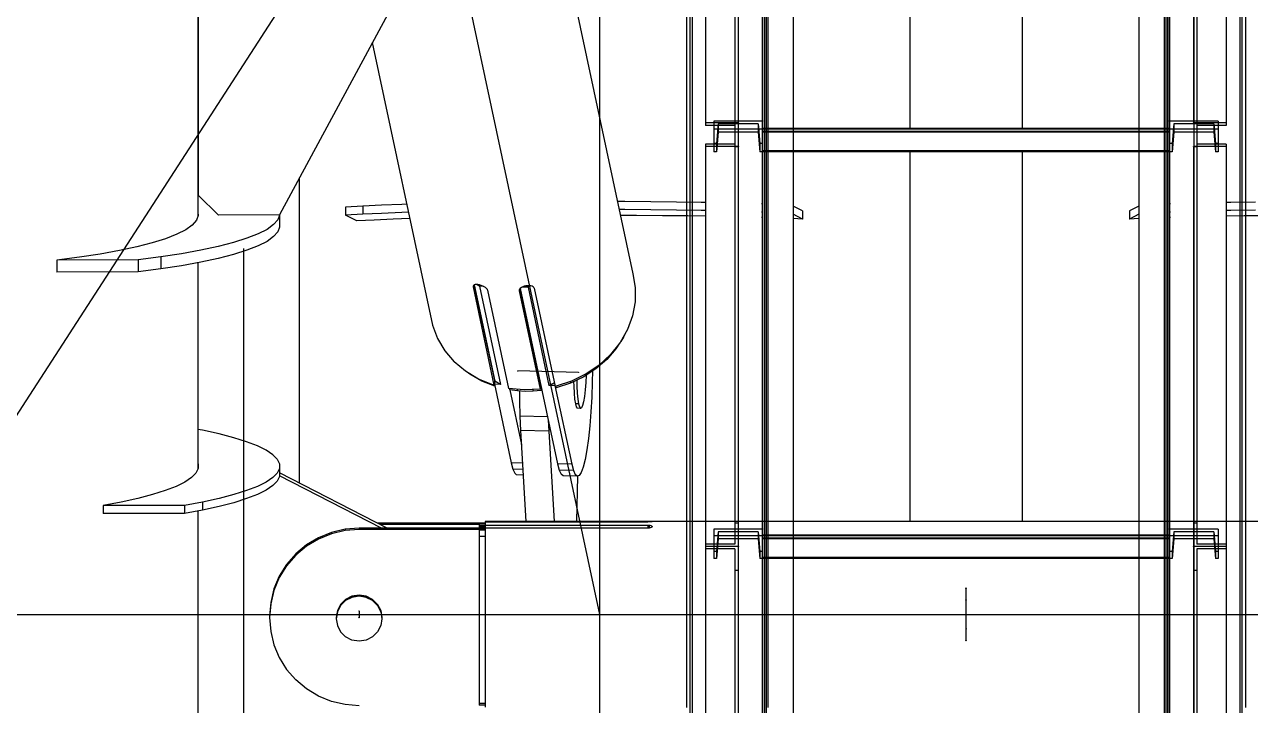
# Model space of a CAD drawing. Header units: millimetres. Extents: x 150209.93 to 150215.05, y 136675.65 to 136679.93.
# Drawn here: x 150211.303 to 150211.3633, y 136676.6423 to 136676.6757 of the extents above; entities that cross this region are included whole.
import ezdxf

# ---------------------------------------------------------------- set-up
doc = ezdxf.new("R2010")
doc.units = ezdxf.units.MM
doc.header["$LTSCALE"] = 0.25
for name, pattern in [('CENTER', [50.8, 31.75, -6.35, 6.35, -6.35]), ('XKITLINE00', [0]), ('XKITLINE02', [4, 2, -2]), ('XKITLINE03', [6, 3, -1, 1, -1])]:
    doc.linetypes.add(name, pattern=pattern)

# ---------------------------------------------------------------- blocks, each defined once
blk = doc.blocks.new('çatıı')
at = {"color": 8, "linetype": 'CENTER'}
for p, q in [((12015, 4763.35), (12015, 6431.43)), ((12015, 5080.27), (11840, 5900.27)), ((11840, 5080.27), (12370, 5900.27)), ((11927.5, 4670.27), (11927.5, 5490.27)), ((12009.7, 5139.77), (11994.83, 5140.11)), ((12105, 5076.72), (12105, 5086.71)), ((12105, 5073.84), (12105, 5083.83)), ((11840, 5080.27), (12370, 5080.27)), ((11840, 4260.27), (12015, 5080.27)), ((11955.8, 5081.06), (11955.8, 5079.49))]:
    blk.add_line(p, q, dxfattribs=at)
at = {"color": 1, "linetype": 'XKITLINE03'}
for p, q in [((12049, 4289.12), (12049, 5553.53)), ((12160.98, 4289.11), (12160.98, 5553.53)), ((12054.98, 5549.66), (12055.01, 4280.28)), ((12154.98, 4280.28), (12154.98, 5549.66)), ((12049, 5296.94), (12049, 5201.07)), ((12160.98, 5201.07), (12160.98, 5296.94)), ((12055, 5199.51), (12055, 5201.54)), ((12055, 5199.72), (12154.98, 5199.72)), ((12154.98, 5201.54), (12154.98, 5199.51)), ((12049, 5195.25), (12049, 5096.97)), ((12160.98, 5096.97), (12160.98, 5195.25)), ((12055, 5099.54), (12055, 5101.23)), ((12055, 5099.72), (12154.98, 5099.72)), ((12154.98, 5101.23), (12154.98, 5099.54)), ((12049, 5096.97), (12049, 5001.09)), ((12160.98, 5001.09), (12160.98, 5096.97))]:
    blk.add_line(p, q, dxfattribs=at)
at = {"color": 116, "linetype": 'XKITLINE02', "true_color": 0x136734}
for p, q in [((12037.15, 5550.14), (12037.15, 4298.1)), ((12037.68, 5550.18), (12037.68, 4297.66)), ((12054.92, 5550.18), (12054.92, 4280.33)), ((12054.98, 5549.66), (12055.01, 4280.28)), ((12054.99, 5549.97), (12055.02, 4280.58)), ((12055.45, 5550.14), (12055.45, 4279.7)), ((12055.83, 5549.68), (12055.86, 4280.3)), ((12055.84, 5549.94), (12055.87, 4280.56)), ((12062.48, 5549.67), (12062.51, 4280.29)), ((12062.48, 5549.66), (12062.51, 4280.28)), ((12062.49, 5549.95), (12062.52, 4280.57)), ((12147.48, 5549.96), (12147.48, 4280.57)), ((12147.48, 5549.67), (12147.48, 4280.28)), ((12153.68, 5550.19), (12153.68, 4278.85)), ((12154.13, 5549.94), (12154.13, 4280.56)), ((12154.13, 5549.68), (12154.13, 4280.3)), ((12154.53, 5550.14), (12154.53, 4279.7)), ((12154.98, 5549.96), (12154.98, 4280.58)), ((12154.98, 5549.66), (12154.98, 4280.28)), ((12155.06, 5550.18), (12155.06, 4280.34)), ((12172.3, 5550.18), (12172.3, 4297.68)), ((12172.83, 5550.14), (12172.83, 4298.1)), ((12041, 5296.94), (12041, 5200.48)), ((12048.2, 5296.36), (12048.2, 5195.18)), ((12049, 5296.94), (12049, 5195.18)), ((12160.98, 5296.94), (12160.98, 5195.18)), ((12161.78, 5296.36), (12161.78, 5195.18)), ((12168.98, 5296.94), (12168.98, 5200.48)), ((12049, 5201.07), (12041, 5201.07)), ((12048.2, 5200.48), (12041, 5200.48)), ((12043, 5201.54), (12043, 5199.51)), ((12055, 5201.54), (12043, 5201.54)), ((12043, 5201.07), (12043, 5196.04)), ((12043, 5199.51), (12043, 5194.01)), ((12055, 5199.51), (12043, 5199.51)), ((12044.07, 5200.84), (12043.68, 5196.04)), ((12044.07, 5198.81), (12043.68, 5194.01)), ((12044.07, 5200.84), (12044.07, 5198.81)), ((12053.94, 5200.84), (12044.07, 5200.84)), ((12053.94, 5198.81), (12044.07, 5198.81)), ((12049, 5200.99), (12048.2, 5200.99)), ((12048.2, 5200.99), (12048.2, 5195.83)), ((12048.2, 5200.99), (12048.2, 5101.73)), ((12049, 5200.99), (12049, 5195.25)), ((12049, 5200.99), (12049, 5096.97)), ((12053.94, 5200.84), (12053.94, 5198.81)), ((12053.94, 5200.84), (12054.32, 5196.04)), ((12053.94, 5198.81), (12054.32, 5194.01)), ((12055, 5201.54), (12055, 5199.51)), ((12055, 5201.54), (12055, 5196.04)), ((12055, 5199.72), (12055, 5194.01)), ((12062.49, 5199.72), (12055, 5199.72)), ((12154.98, 5199.51), (12055, 5199.51)), ((12055, 5199.51), (12055, 5194.01)), ((12154.98, 5199), (12055, 5199)), ((12154.98, 5198.82), (12055, 5198.82)), ((12154.98, 5199.72), (12147.48, 5199.72)), ((12154.98, 5201.54), (12154.98, 5194.01)), ((12166.98, 5201.54), (12154.98, 5201.54)), ((12154.98, 5199.72), (12154.98, 5194.01)), ((12166.98, 5199.51), (12154.98, 5199.51)), ((12156.05, 5200.84), (12155.66, 5196.04)), ((12156.05, 5198.81), (12155.66, 5194.01)), ((12165.92, 5200.84), (12156.05, 5200.84)), ((12156.05, 5200.84), (12156.05, 5198.81)), ((12165.92, 5198.81), (12156.05, 5198.81)), ((12168.98, 5201.07), (12160.98, 5201.07)), ((12160.98, 5200.99), (12160.98, 5096.97)), ((12161.78, 5200.99), (12160.98, 5200.99)), ((12161.78, 5200.99), (12161.78, 5097.54)), ((12168.98, 5200.48), (12161.78, 5200.48)), ((12165.92, 5200.84), (12166.3, 5196.04)), ((12165.92, 5200.84), (12165.92, 5198.81)), ((12165.92, 5198.81), (12166.3, 5194.01)), ((12166.98, 5201.54), (12166.98, 5194.01)), ((12048.2, 5195.83), (12041, 5195.83)), ((12041, 5195.83), (12041, 5195.25)), ((12041, 5195.83), (12041, 5096.97)), ((12043, 5196.04), (12043, 5194.01)), ((12043.68, 5196.04), (12043, 5196.04)), ((12043.68, 5196.04), (12043.68, 5194.01)), ((12054.32, 5196.04), (12054.32, 5194.01)), ((12055, 5196.04), (12054.32, 5196.04)), ((12055, 5196.04), (12055, 5194.01)), ((12155.66, 5196.04), (12154.98, 5196.04)), ((12155.66, 5196.04), (12155.66, 5194.01)), ((12168.98, 5195.83), (12161.78, 5195.83)), ((12166.98, 5196.04), (12166.3, 5196.04)), ((12166.3, 5196.04), (12166.3, 5194.01)), ((12168.98, 5195.83), (12168.98, 5096.97)), ((12168.98, 5195.83), (12168.98, 5097.54)), ((12049, 5195.25), (12041, 5195.25)), ((12043.68, 5194.01), (12043, 5194.01)), ((12049, 5195.18), (12048.2, 5195.18)), ((12055, 5194.01), (12054.32, 5194.01)), ((12062.5, 5194.22), (12055, 5194.22)), ((12062.5, 5194.21), (12055, 5194.21)), ((12062.5, 5194.02), (12055, 5194.02)), ((12062.5, 5194.01), (12055, 5194.01)), ((12154.98, 5194.22), (12147.48, 5194.22)), ((12154.98, 5194.21), (12147.48, 5194.21)), ((12154.98, 5194.02), (12147.48, 5194.02)), ((12154.98, 5194.01), (12147.48, 5194.01)), ((12155.66, 5194.01), (12154.98, 5194.01)), ((12168.98, 5195.25), (12160.98, 5195.25)), ((12161.78, 5195.18), (12160.98, 5195.18)), ((12166.98, 5194.01), (12166.3, 5194.01)), ((12036.3, 5103.12), (12036.3, 5057.42)), ((12049, 5102.71), (12048.2, 5102.71)), ((12056.3, 5103.12), (12056.3, 5057.42)), ((12062.5, 5103.12), (12062.5, 5057.42)), ((12147.48, 5103.12), (12147.48, 5057.42)), ((12153.68, 5103.12), (12153.68, 5057.42)), ((12161.78, 5102.71), (12160.98, 5102.71)), ((12161.78, 5102.71), (12161.78, 5097.54)), ((12173.68, 5103.12), (12173.68, 5057.42)), ((12043, 5101.23), (12043, 5099.54)), ((12043, 5101.23), (12043, 5095.74)), ((12055, 5101.23), (12043, 5101.23)), ((12043, 5099.54), (12043, 5094.04)), ((12055, 5099.54), (12043, 5099.54)), ((12044.07, 5100.53), (12043.68, 5095.74)), ((12044.07, 5100.53), (12044.07, 5098.84)), ((12053.94, 5100.53), (12044.07, 5100.53)), ((12048.2, 5101.73), (12048.2, 5097.54)), ((12053.94, 5100.53), (12053.94, 5098.84)), ((12053.94, 5100.53), (12054.32, 5095.74)), ((12055, 5101.23), (12055, 5099.54)), ((12055, 5101.23), (12055, 5095.74)), ((12055, 5099.72), (12055, 5094.04)), ((12154.98, 5099.72), (12055, 5099.72)), ((12154.98, 5099.54), (12055, 5099.54)), ((12055, 5099.54), (12055, 5094.04)), ((12154.98, 5101.23), (12154.98, 5094.04)), ((12166.98, 5101.23), (12154.98, 5101.23)), ((12154.98, 5099.72), (12154.98, 5094.04)), ((12166.98, 5099.54), (12154.98, 5099.54)), ((12156.05, 5100.53), (12155.66, 5095.74)), ((12165.92, 5100.53), (12156.05, 5100.53)), ((12156.05, 5100.53), (12156.05, 5098.84)), ((12165.92, 5100.53), (12166.3, 5095.74)), ((12165.92, 5100.53), (12165.92, 5098.84)), ((12166.98, 5101.23), (12166.98, 5094.04)), ((12048.2, 5097.54), (12041, 5097.54)), ((12041, 5096.97), (12041, 5094.93)), ((12049, 5096.97), (12041, 5096.97)), ((12049, 5096.97), (12041, 5096.97)), ((12048.2, 5096.38), (12041, 5096.38)), ((12044.07, 5098.84), (12043.68, 5094.04)), ((12053.94, 5098.84), (12044.07, 5098.84)), ((12048.2, 5096.38), (12048.2, 5088.05)), ((12049, 5096.97), (12049, 5088.05)), ((12053.94, 5098.84), (12054.32, 5094.04)), ((12154.98, 5099), (12055, 5099)), ((12154.98, 5098.85), (12055, 5098.85)), ((12156.05, 5098.84), (12155.66, 5094.04)), ((12165.92, 5098.84), (12156.05, 5098.84)), ((12160.98, 5096.97), (12160.98, 4995.2)), ((12168.98, 5096.97), (12160.98, 5096.97)), ((12168.98, 5096.97), (12160.98, 5096.97)), ((12168.98, 5097.54), (12161.78, 5097.54)), ((12161.78, 5096.38), (12161.78, 4995.2)), ((12168.98, 5096.38), (12161.78, 5096.38)), ((12165.92, 5098.84), (12166.3, 5094.04)), ((12168.98, 5096.97), (12168.98, 5000.5)), ((12041, 5094.93), (12041, 5000.5)), ((12043, 5095.74), (12043, 5094.04)), ((12043.68, 5095.74), (12043, 5095.74)), ((12043.68, 5094.04), (12043, 5094.04)), ((12043.68, 5095.74), (12043.68, 5094.04)), ((12048.2, 5094.93), (12048.2, 4995.2)), ((12049, 5094.93), (12049, 4995.2)), ((12054.32, 5095.74), (12054.32, 5094.04)), ((12055, 5095.74), (12054.32, 5095.74)), ((12055, 5094.04), (12054.32, 5094.04)), ((12055, 5095.74), (12055, 5094.04)), ((12154.98, 5094.22), (12055, 5094.22)), ((12154.98, 5094.21), (12055, 5094.21)), ((12154.98, 5094.05), (12055, 5094.05)), ((12154.98, 5094.04), (12055, 5094.04)), ((12155.66, 5095.74), (12154.98, 5095.74)), ((12155.66, 5094.04), (12154.98, 5094.04)), ((12155.66, 5095.74), (12155.66, 5094.04)), ((12166.98, 5095.74), (12166.3, 5095.74)), ((12166.3, 5095.74), (12166.3, 5094.04)), ((12166.98, 5094.04), (12166.3, 5094.04)), ((12049, 5091.08), (12048.2, 5091.08)), ((12161.78, 5091.08), (12160.98, 5091.08))]:
    blk.add_line(p, q, dxfattribs=at)
at = {"color": 7, "linetype": 'XKITLINE00'}
for p, q in [((12173.68, 5550.19), (12173.68, 5103.12)), ((12153.68, 5523.52), (12153.68, 5103.12)), ((12147.48, 5513.93), (12147.48, 5103.12)), ((12062.49, 5382.43), (12062.5, 5103.12)), ((12056.3, 5372.86), (12056.3, 5103.12)), ((12036.3, 5341.91), (12036.3, 5103.12)), ((12147.48, 5199.72), (12062.49, 5199.72)), ((12147.48, 5194.22), (12062.5, 5194.22)), ((12147.48, 5194.21), (12062.5, 5194.21)), ((12147.48, 5194.02), (12062.5, 5194.02)), ((12147.48, 5194.01), (12062.5, 5194.01))]:
    blk.add_line(p, q, dxfattribs=at)
at = {"color": 8, "linetype": 'XKITLINE00'}
for p, q in [((12091.2, 5294.01), (12091.2, 5199.72)), ((12118.8, 5294.01), (12118.8, 5199.72)), ((11997.81, 5282.36), (12023.06, 5164.02)), ((11916.2, 5273.02), (11916.2, 5178.17)), ((11916.22, 5273.03), (11916.22, 5183.33)), ((11967.83, 5237.05), (11936.22, 5178.49)), ((11959.06, 5220.82), (11973.89, 5151.35)), ((12091.2, 5194.01), (12091.2, 5103.12)), ((12118.8, 5194.01), (12118.8, 5103.12)), ((11941.09, 5187.51), (11941.09, 5112.58)), ((11916.2, 5183.52), (11916.22, 5183.33)), ((11921.22, 5178.43), (11916.22, 5183.33)), ((11956.7, 5180.63), (11952.47, 5180.4)), ((11961.33, 5180.85), (11956.7, 5180.63)), ((11956.7, 5180.63), (11956.7, 5178.64)), ((11966.33, 5181.05), (11961.33, 5180.85)), ((11967.54, 5181.09), (11966.33, 5181.05)), ((12021.16, 5181.76), (12019.28, 5181.76)), ((12027.54, 5181.71), (12021.16, 5181.76)), ((12033.81, 5181.63), (12027.54, 5181.71)), ((12039.93, 5181.53), (12033.81, 5181.63)), ((12041, 5181.51), (12039.93, 5181.53)), ((12055, 5181.15), (12054.72, 5181.16)), ((12064.79, 5179.46), (12062.5, 5180.63)), ((12147.48, 5180.63), (12145.2, 5179.46)), ((12155.27, 5181.16), (12154.98, 5181.15)), ((12170.06, 5181.53), (12168.98, 5181.51)), ((12176.18, 5181.63), (12170.06, 5181.53)), ((11916.26, 5178.34), (11915.83, 5177.15)), ((11916.21, 5178.66), (11916.26, 5178.34)), ((11936.22, 5178.49), (11921.22, 5178.43)), ((11936.25, 5178.43), (11935.82, 5177.24)), ((11936.24, 5178.53), (11936.25, 5178.43)), ((11936.25, 5178.43), (11936.25, 5175.47)), ((11952.47, 5180.4), (11952.47, 5178.4)), ((11956.7, 5178.64), (11952.47, 5178.4)), ((11955.28, 5176.97), (11952.47, 5178.4)), ((11961.33, 5178.85), (11956.7, 5178.64)), ((11966.33, 5179.05), (11961.33, 5178.85)), ((11968.29, 5177.58), (11964.15, 5177.42)), ((11967.96, 5179.1), (11966.33, 5179.05)), ((12021.16, 5179.76), (12019.7, 5179.76)), ((12023.97, 5178.32), (12020.01, 5178.34)), ((12027.54, 5179.71), (12021.16, 5179.76)), ((12030.35, 5178.28), (12023.97, 5178.32)), ((12033.81, 5179.63), (12027.54, 5179.71)), ((12036.62, 5178.2), (12030.35, 5178.28)), ((12039.93, 5179.53), (12033.81, 5179.63)), ((12041, 5178.13), (12036.62, 5178.2)), ((12041, 5179.51), (12039.93, 5179.53)), ((12055, 5179.15), (12054.72, 5179.16)), ((12055, 5177.8), (12054.72, 5177.81)), ((12064.79, 5177.46), (12062.5, 5178.63)), ((12064.79, 5177.46), (12062.5, 5177.55)), ((12064.79, 5179.46), (12064.79, 5177.46)), ((12145.2, 5179.46), (12145.2, 5177.46)), ((12147.48, 5178.63), (12145.2, 5177.46)), ((12147.48, 5177.55), (12145.2, 5177.46)), ((12155.27, 5179.16), (12154.98, 5179.15)), ((12155.27, 5177.81), (12154.98, 5177.8)), ((12170.06, 5179.53), (12168.98, 5179.51)), ((12173.37, 5178.2), (12168.98, 5178.13)), ((12176.18, 5179.63), (12170.06, 5179.53)), ((12179.64, 5178.28), (12173.37, 5178.2)), ((11913.19, 5174.83), (11911, 5173.71)), ((11914.8, 5175.98), (11913.19, 5174.83)), ((11915.83, 5177.15), (11914.8, 5175.98)), ((11933.18, 5174.92), (11930.99, 5173.8)), ((11934.8, 5176.07), (11933.18, 5174.92)), ((11935.82, 5177.24), (11934.8, 5176.07)), ((11936.25, 5175.47), (11935.82, 5174.29)), ((11959.51, 5177.2), (11955.28, 5176.97)), ((11964.15, 5177.42), (11959.51, 5177.2)), ((11904.97, 5171.59), (11901.17, 5170.6)), ((11908.25, 5172.62), (11904.97, 5171.59)), ((11911, 5173.71), (11908.25, 5172.62)), ((11924.96, 5171.67), (11921.17, 5170.69)), ((11928.25, 5172.71), (11924.96, 5171.67)), ((11930.99, 5173.8), (11928.25, 5172.71)), ((11933.18, 5171.96), (11930.99, 5170.84)), ((11934.8, 5173.12), (11933.18, 5171.96)), ((11935.82, 5174.29), (11934.8, 5173.12)), ((11892.18, 5168.84), (11887.04, 5168.06)), ((11896.9, 5169.69), (11892.18, 5168.84)), ((11901.17, 5170.6), (11896.9, 5169.69)), ((11912.17, 5168.92), (11907.04, 5168.15)), ((11916.89, 5169.77), (11912.17, 5168.92)), ((11921.17, 5170.69), (11916.89, 5169.77)), ((11924.96, 5168.72), (11921.17, 5167.74)), ((11928.25, 5169.76), (11924.96, 5168.72)), ((11930.99, 5170.84), (11928.25, 5169.76)), ((11887.04, 5168.06), (11881.54, 5167.37)), ((11901.53, 5167.46), (11881.54, 5167.37)), ((11881.54, 5167.37), (11881.54, 5164.42)), ((11907.04, 5168.15), (11901.53, 5167.46)), ((11901.53, 5167.46), (11901.53, 5164.51)), ((11907.04, 5168.15), (11907.04, 5165.2)), ((11912.17, 5165.97), (11907.04, 5165.2)), ((11916.89, 5166.82), (11912.17, 5165.97)), ((11916.2, 5166.69), (11916.2, 5116.07)), ((11921.17, 5167.74), (11916.89, 5166.82)), ((11901.53, 5164.51), (11881.54, 5164.42)), ((11907.04, 5165.2), (11901.53, 5164.51)), ((12023.06, 5164.02), (12023.67, 5160.61)), ((11983.9, 5161.14), (11983.81, 5160.99)), ((11983.81, 5160.99), (11983.81, 5160.8)), ((11983.81, 5160.8), (11988.96, 5136.65)), ((11984.08, 5161.26), (11983.9, 5161.14)), ((11984.04, 5161.24), (11989.06, 5137.73)), ((11984.34, 5161.33), (11984.08, 5161.26)), ((11984.09, 5161.26), (11989.15, 5137.58)), ((11984.65, 5161.36), (11984.34, 5161.33)), ((11985.02, 5161.33), (11984.65, 5161.36)), ((11985.38, 5160.95), (11984.66, 5161.36)), ((11985.41, 5161.26), (11985.02, 5161.33)), ((11985.38, 5160.95), (11990.54, 5136.81)), ((11986.32, 5160.93), (11985.38, 5160.95)), ((11985.82, 5161.14), (11985.41, 5161.26)), ((11986.21, 5160.99), (11985.82, 5161.14)), ((11986.58, 5160.8), (11986.21, 5160.99)), ((11986.89, 5160.59), (11986.58, 5160.8)), ((11987.14, 5160.37), (11986.89, 5160.59)), ((11987.14, 5160.37), (11987.28, 5160.19)), ((11987.28, 5160.19), (11987.32, 5160.15)), ((11987.32, 5160.15), (11987.4, 5159.95)), ((11987.4, 5159.95), (11992.56, 5135.8)), ((11995.16, 5160.02), (11995.14, 5159.98)), ((11995.14, 5159.98), (11995.14, 5159.78)), ((11995.14, 5159.78), (12000.29, 5135.63)), ((11995.24, 5160.19), (11995.16, 5160.02)), ((11995.42, 5160.4), (11995.24, 5160.19)), ((11995.34, 5160.31), (12000.39, 5136.68)), ((11995.4, 5160.37), (12004.6, 5117.27)), ((11995.69, 5160.6), (11995.42, 5160.4)), ((11996.02, 5160.77), (11995.69, 5160.6)), ((11997.33, 5160.69), (11995.93, 5160.72)), ((11996.4, 5160.91), (11996.02, 5160.77)), ((11996.81, 5161.01), (11996.4, 5160.91)), ((11997.24, 5161.06), (11996.81, 5161.01)), ((11997.64, 5161.07), (11997.24, 5161.06)), ((11998.05, 5161.02), (11997.33, 5160.69)), ((11997.33, 5160.69), (12002.49, 5136.54)), ((11998.02, 5161.03), (11997.64, 5161.07)), ((11998.35, 5160.94), (11998.02, 5161.03)), ((11998.61, 5160.82), (11998.35, 5160.94)), ((11998.79, 5160.65), (11998.61, 5160.82)), ((11998.79, 5160.65), (11998.88, 5160.46)), ((11998.88, 5160.46), (12004.03, 5136.32)), ((12023.67, 5160.61), (12023.65, 5157.13)), ((12023.65, 5157.13), (12023.02, 5153.65)), ((12023.02, 5153.65), (12021.78, 5150.28)), ((11973.89, 5151.35), (11975.1, 5148.09)), ((11975.1, 5148.09), (11976.88, 5145.07)), ((12021.78, 5150.28), (12019.97, 5147.09)), ((12020.78, 5148.39), (12020.13, 5147.38)), ((12021.03, 5148.97), (12020.78, 5148.39)), ((11976.88, 5145.07), (11979.2, 5142.36)), ((12018.95, 5145.54), (12016.68, 5142.93)), ((12019.97, 5147.09), (12017.62, 5144.16)), ((12019.86, 5146.96), (12018.95, 5145.54)), ((11981.99, 5140.03), (11979.2, 5142.36)), ((12014.81, 5141.57), (12011.59, 5139.37)), ((12016.68, 5142.93), (12014.02, 5140.63)), ((12017.62, 5144.16), (12014.81, 5141.57)), ((11985.19, 5138.13), (11981.99, 5140.03)), ((11983.02, 5139.29), (11982.41, 5139.78)), ((11985.98, 5137.6), (11983.02, 5139.29)), ((12011.03, 5138.67), (12007.76, 5137.11)), ((12011.59, 5139.37), (12008.05, 5137.62)), ((12014.02, 5140.63), (12011.03, 5138.67)), ((12011.62, 5139.06), (12011.54, 5137.31)), ((12013.17, 5140.07), (12013.13, 5137.42)), ((11988.72, 5136.71), (11985.19, 5138.13)), ((11985.93, 5137.83), (11985.98, 5137.6)), ((11989.19, 5136.33), (11985.98, 5137.6)), ((11988.96, 5136.65), (11988.72, 5136.71)), ((11989.06, 5137.73), (11988.96, 5136.65)), ((11989.08, 5137.91), (11989.02, 5137.28)), ((11989.02, 5137.28), (11989.09, 5136.96)), ((11989.15, 5137.58), (11989.08, 5136.84)), ((11990.54, 5136.81), (11989.08, 5136.84)), ((11989.08, 5136.84), (11993.2, 5117.53)), ((11990.54, 5136.81), (11989.15, 5137.58)), ((11996.4, 5135.45), (11992.56, 5135.8)), ((11992.75, 5135.79), (11992.82, 5135.45)), ((11994.73, 5135.21), (11992.82, 5135.45)), ((11992.83, 5135.45), (11995.69, 5122.02)), ((11994.64, 5135.61), (11994.73, 5135.21)), ((12000.29, 5135.63), (11996.4, 5135.45)), ((11998.51, 5135.55), (11998.61, 5135.12)), ((12000.39, 5136.68), (12000.29, 5135.63)), ((12000.41, 5136.91), (12000.35, 5136.25)), ((12000.35, 5136.25), (12000.55, 5135.28)), ((12000.61, 5135.95), (12000.55, 5135.28)), ((12003.84, 5137.18), (12002.49, 5136.54)), ((12003.95, 5136.51), (12002.49, 5136.54)), ((12003.96, 5136.64), (12003.95, 5136.51)), ((12003.95, 5136.51), (12008.07, 5117.2)), ((12004.28, 5136.37), (12004.03, 5136.32)), ((12004.21, 5136.35), (12004.29, 5135.98)), ((12008.05, 5137.62), (12004.28, 5136.37)), ((12007.76, 5137.11), (12004.29, 5135.98)), ((12007.68, 5137.49), (12007.76, 5137.11)), ((12008.54, 5137.49), (12008.56, 5136.38)), ((12008.56, 5136.38), (12008.65, 5134.65)), ((12009.33, 5137.86), (12009.36, 5136.36)), ((12009.36, 5136.36), (12009.44, 5134.63)), ((12011.4, 5135.48), (12011.22, 5133.87)), ((12011.54, 5137.31), (12011.4, 5135.48)), ((12013.13, 5137.42), (12012.99, 5133.68)), ((11996.66, 5135.1), (11994.73, 5135.21)), ((11995.22, 5135.18), (11995.23, 5132.78)), ((11995.23, 5132.78), (11995.32, 5129)), ((11998.61, 5135.12), (11996.66, 5135.1)), ((12000.55, 5135.28), (11998.61, 5135.12)), ((12008.65, 5134.65), (12008.79, 5133.17)), ((12008.79, 5133.17), (12008.97, 5132.03)), ((12009.44, 5134.63), (12009.58, 5133.15)), ((12009.58, 5133.15), (12009.77, 5132.01)), ((12011, 5132.55), (12010.75, 5131.59)), ((12011.22, 5133.87), (12011, 5132.55)), ((12012.99, 5133.68), (12012.78, 5130.04)), ((12008.97, 5132.03), (12009.19, 5131.27)), ((12009.77, 5132.01), (12008.97, 5132.03)), ((12009.19, 5131.27), (12009.44, 5130.94)), ((12010.23, 5130.92), (12009.44, 5130.94)), ((12009.77, 5132.01), (12009.99, 5131.25)), ((12009.99, 5131.25), (12010.23, 5130.92)), ((12010.49, 5131.04), (12010.23, 5130.92)), ((12010.75, 5131.59), (12010.49, 5131.04)), ((12012.78, 5130.04), (12012.5, 5126.62)), ((12002.13, 5128.85), (11995.32, 5129)), ((11995.32, 5129), (11995.49, 5125.47)), ((12002.29, 5128.07), (12002.42, 5125.31)), ((12012.5, 5126.62), (12012.17, 5123.47)), ((11917.34, 5125.53), (11916.2, 5125.74)), ((11921.4, 5124.64), (11917.34, 5125.53)), ((11925.01, 5123.7), (11921.4, 5124.64)), ((11928.16, 5122.71), (11925.01, 5123.7)), ((12002.42, 5125.31), (11995.49, 5125.47)), ((11995.49, 5125.47), (11996.83, 5103.07)), ((12002.42, 5125.31), (12003.76, 5103.07)), ((12012.17, 5123.47), (12011.78, 5120.69)), ((11930.81, 5121.68), (11928.16, 5122.71)), ((11932.96, 5120.61), (11930.81, 5121.68)), ((11934.59, 5119.51), (11932.96, 5120.61)), ((12011.78, 5120.69), (12011.34, 5118.34)), ((11916.2, 5117.33), (11916.23, 5117.27)), ((11916.23, 5117.27), (11916.23, 5116.13)), ((11934.59, 5119.51), (11935.68, 5118.4)), ((11935.68, 5118.4), (11936.23, 5117.27)), ((11936.23, 5117.27), (11936.23, 5116.13)), ((11995.97, 5117.46), (11993.2, 5117.53)), ((11993.2, 5117.53), (11993.61, 5115.97)), ((12008.07, 5117.2), (12004.6, 5117.27)), ((12004.6, 5117.27), (12005.01, 5115.72)), ((12011.34, 5118.34), (12010.88, 5116.48)), ((11915.68, 5115), (11914.59, 5113.89)), ((11916.23, 5116.13), (11915.68, 5115)), ((11935.68, 5115), (11934.59, 5113.89)), ((11936.23, 5116.13), (11935.68, 5115)), ((11936.23, 5116.13), (11936.23, 5114.17)), ((11962.72, 5101.49), (11936.23, 5115.07)), ((11961.35, 5101.49), (11936.23, 5114.37)), ((11996.06, 5115.92), (11993.61, 5115.97)), ((11993.61, 5115.97), (11994.06, 5114.97)), ((11994.54, 5114.55), (11994.06, 5114.97)), ((11996.14, 5114.52), (11994.54, 5114.55)), ((12008.48, 5115.64), (12005.01, 5115.72)), ((12005.01, 5115.72), (12005.46, 5114.72)), ((12005.94, 5114.3), (12005.46, 5114.72)), ((12009.41, 5114.22), (12005.94, 5114.3)), ((12008.07, 5117.2), (12008.48, 5115.64)), ((12008.48, 5115.64), (12008.93, 5114.64)), ((12009.41, 5114.22), (12008.93, 5114.64)), ((12009.53, 5114.27), (12009.21, 5103.07)), ((12009.9, 5114.4), (12009.41, 5114.22)), ((12010.39, 5115.15), (12009.9, 5114.4)), ((12010.88, 5116.48), (12010.39, 5115.15)), ((11910.81, 5111.72), (11908.16, 5110.69)), ((11912.96, 5112.79), (11910.81, 5111.72)), ((11914.59, 5113.89), (11912.96, 5112.79)), ((11930.81, 5111.72), (11928.16, 5110.69)), ((11932.96, 5112.79), (11930.81, 5111.72)), ((11934.59, 5113.89), (11932.96, 5112.79)), ((11934.59, 5111.92), (11932.96, 5110.82)), ((11935.68, 5113.04), (11934.59, 5111.92)), ((11936.23, 5114.17), (11935.68, 5113.04)), ((11901.4, 5108.76), (11897.34, 5107.87)), ((11905.01, 5109.7), (11901.4, 5108.76)), ((11908.16, 5110.69), (11905.01, 5109.7)), ((11921.4, 5108.76), (11917.34, 5107.87)), ((11925.01, 5109.7), (11921.4, 5108.76)), ((11928.16, 5110.69), (11925.01, 5109.7)), ((11928.16, 5108.72), (11925.01, 5107.73)), ((11930.81, 5109.75), (11928.16, 5108.72)), ((11932.96, 5110.82), (11930.81, 5109.75)), ((11897.34, 5107.87), (11892.88, 5107.06)), ((11892.88, 5107.06), (11892.88, 5105.09)), ((11912.88, 5107.06), (11892.88, 5107.06)), ((11917.34, 5107.87), (11912.88, 5107.06)), ((11912.88, 5107.06), (11912.88, 5105.09)), ((11917.34, 5105.91), (11912.88, 5105.09)), ((11916.2, 5105.69), (11916.2, 5050.39)), ((11917.34, 5107.87), (11917.34, 5105.91)), ((11921.4, 5106.79), (11917.34, 5105.91)), ((11925.01, 5107.73), (11921.4, 5106.79)), ((11912.88, 5105.09), (11892.88, 5105.09)), ((11986.8, 5102.72), (11960.32, 5102.72)), ((11985.3, 5102.37), (11961.01, 5102.37)), ((11986.8, 5102.57), (11985.3, 5102.57)), ((11985.3, 5102.57), (11985.3, 5101.51)), ((11986.8, 5102.46), (11985.3, 5102.46)), ((11986.8, 5103.07), (11986.8, 5102.98)), ((12026.8, 5103.07), (11986.8, 5103.07)), ((11986.8, 5102.98), (11986.8, 5101.51)), ((12026.8, 5102.98), (11986.8, 5102.98)), ((12026.8, 5103.07), (12026.8, 5102.98)), ((12027.11, 5103.07), (12026.8, 5103.07)), ((12027.11, 5102.99), (12026.8, 5102.98)), ((12027.39, 5103.08), (12027.11, 5103.07)), ((12027.11, 5103.07), (12027.11, 5102.99)), ((12027.39, 5103), (12027.11, 5102.99)), ((12027.63, 5103.1), (12027.39, 5103.08)), ((12027.63, 5103.02), (12027.39, 5103)), ((12027.8, 5103.12), (12027.63, 5103.1)), ((12027.8, 5103.04), (12027.63, 5103.02)), ((12027.88, 5103.1), (12027.8, 5103.12)), ((12182.19, 5103.12), (12027.8, 5103.12)), ((12027.88, 5103.07), (12027.8, 5103.04)), ((12027.88, 5103.1), (12027.88, 5103.07)), ((11949, 5100.43), (11945.81, 5099.13)), ((11949, 5100.08), (11945.81, 5098.78)), ((11952.35, 5101.23), (11949, 5100.43)), ((11952.35, 5100.88), (11949, 5100.08)), ((11955.8, 5101.49), (11952.35, 5101.23)), ((11952.35, 5101.23), (11952.35, 5100.88)), ((11955.8, 5101.14), (11952.35, 5100.88)), ((12026.8, 5101.49), (11955.8, 5101.49)), ((11955.8, 5101.49), (11955.8, 5101.14)), ((11986.8, 5101.14), (11955.8, 5101.14)), ((11986.8, 5102.04), (11985.3, 5102.04)), ((11986.8, 5101.73), (11985.3, 5101.73)), ((11986.8, 5101), (11985.3, 5101)), ((11985.3, 5101), (11985.3, 5059.29)), ((11986.8, 5099.4), (11985.3, 5099.4)), ((12026.8, 5102.14), (11986.8, 5102.14)), ((11986.8, 5101.73), (11986.8, 5101.51)), ((12026.8, 5101.45), (11986.8, 5101.45)), ((11986.8, 5101.45), (11986.8, 5065.56)), ((12027.11, 5102.13), (12026.8, 5102.14)), ((12026.8, 5102.14), (12026.8, 5101.51)), ((12026.8, 5101.49), (12026.8, 5101.45)), ((12027.11, 5101.47), (12026.8, 5101.45)), ((12027.39, 5102.1), (12027.11, 5102.13)), ((12027.11, 5102.13), (12027.11, 5101.47)), ((12027.39, 5101.53), (12027.11, 5101.47)), ((12027.63, 5102.04), (12027.39, 5102.1)), ((12027.63, 5101.62), (12027.39, 5101.53)), ((12027.8, 5101.97), (12027.63, 5102.04)), ((12027.8, 5101.73), (12027.63, 5101.62)), ((12027.88, 5101.9), (12027.8, 5101.97)), ((12027.88, 5101.81), (12027.8, 5101.73)), ((12027.88, 5101.9), (12027.88, 5101.81)), ((11942.86, 5097.36), (11940.24, 5095.15)), ((11942.86, 5097.01), (11940.24, 5094.8)), ((11945.81, 5099.13), (11942.86, 5097.36)), ((11945.81, 5098.78), (11942.86, 5097.01)), ((11940.24, 5095.15), (11938, 5092.57)), ((11940.24, 5094.8), (11938, 5092.22)), ((11938, 5092.57), (11936.19, 5089.67)), ((11938, 5092.22), (11936.19, 5089.32)), ((11936.19, 5089.67), (11934.87, 5086.53)), ((11936.19, 5089.32), (11934.87, 5086.18)), ((11934.87, 5086.53), (11934.07, 5083.22)), ((11934.87, 5086.18), (11934.07, 5082.87)), ((11954.06, 5084.73), (11952.5, 5083.95)), ((11954.06, 5084.59), (11952.5, 5083.81)), ((11954.06, 5084.59), (11952.5, 5083.81)), ((11954.06, 5084.45), (11952.5, 5083.66)), ((11955.8, 5085), (11954.06, 5084.73)), ((11955.8, 5084.86), (11954.06, 5084.59)), ((11955.8, 5084.86), (11954.06, 5084.59)), ((11955.8, 5084.72), (11954.06, 5084.45)), ((11955.8, 5085), (11955.8, 5084.86)), ((11957.53, 5084.73), (11955.8, 5085)), ((11957.53, 5084.59), (11955.8, 5084.86)), ((11957.53, 5084.59), (11955.8, 5084.86)), ((11955.8, 5084.86), (11955.8, 5084.72)), ((11957.53, 5084.45), (11955.8, 5084.72)), ((11959.09, 5083.95), (11957.53, 5084.73)), ((11959.09, 5083.81), (11957.53, 5084.59)), ((11959.09, 5083.81), (11957.53, 5084.59)), ((11959.09, 5083.66), (11957.53, 5084.45)), ((11934.07, 5083.22), (11933.8, 5079.84)), ((11934.07, 5082.87), (11933.8, 5079.49)), ((11950.47, 5081.19), (11950.2, 5079.49)), ((11951.26, 5082.73), (11950.47, 5081.19)), ((11951.26, 5082.59), (11950.47, 5081.05)), ((11951.26, 5082.59), (11950.47, 5081.05)), ((11951.26, 5082.45), (11950.47, 5080.91)), ((11952.5, 5083.95), (11951.26, 5082.73)), ((11952.5, 5083.81), (11951.26, 5082.59)), ((11952.5, 5083.81), (11951.26, 5082.59)), ((11952.5, 5083.66), (11951.26, 5082.45)), ((11960.33, 5082.73), (11959.09, 5083.95)), ((11960.33, 5082.59), (11959.09, 5083.81)), ((11960.33, 5082.59), (11959.09, 5083.81)), ((11960.33, 5082.45), (11959.09, 5083.66)), ((11960.33, 5082.73), (11961.12, 5081.19)), ((11960.33, 5082.59), (11961.12, 5081.05)), ((11960.33, 5082.59), (11961.12, 5081.05)), ((11960.33, 5082.45), (11961.12, 5080.91)), ((11961.12, 5081.19), (11961.4, 5079.49)), ((11933.8, 5079.84), (11933.8, 5079.49)), ((11933.8, 5079.49), (11934.07, 5076.1)), ((11950.47, 5081.05), (11950.2, 5079.34)), ((11950.47, 5081.05), (11950.2, 5079.34)), ((11950.47, 5080.91), (11950.2, 5079.2)), ((11950.2, 5079.49), (11950.2, 5079.34)), ((11950.2, 5079.34), (11950.2, 5079.2)), ((11950.2, 5079.2), (11950.47, 5077.5)), ((11961.12, 5081.05), (11961.4, 5079.34)), ((11961.12, 5081.05), (11961.4, 5079.34)), ((11961.12, 5080.91), (11961.4, 5079.2)), ((11961.4, 5079.2), (11961.12, 5077.5)), ((11961.4, 5079.49), (11961.4, 5079.34)), ((11961.4, 5079.34), (11961.4, 5079.2)), ((11934.07, 5076.1), (11934.87, 5072.79)), ((11950.47, 5077.5), (11951.26, 5075.96)), ((11952.5, 5074.74), (11951.26, 5075.96)), ((11960.33, 5075.96), (11959.09, 5074.74)), ((11961.12, 5077.5), (11960.33, 5075.96)), ((11934.87, 5072.79), (11936.19, 5069.65)), ((11954.06, 5073.96), (11952.5, 5074.74)), ((11955.8, 5073.69), (11954.06, 5073.96)), ((11957.53, 5073.96), (11955.8, 5073.69)), ((11959.09, 5074.74), (11957.53, 5073.96)), ((11936.19, 5069.65), (11938, 5066.75)), ((11938, 5066.75), (11940.24, 5064.17)), ((11942.86, 5061.96), (11940.24, 5064.17)), ((11986.8, 5065.56), (11986.8, 5057.48)), ((11945.81, 5060.19), (11942.86, 5061.96)), ((11949, 5058.89), (11945.81, 5060.19)), ((11952.35, 5058.09), (11949, 5058.89)), ((11955.8, 5057.83), (11952.35, 5058.09)), ((11985.3, 5059.29), (11985.3, 5058.33)), ((11986.8, 5058.33), (11985.3, 5058.33)), ((11985.3, 5058.33), (11985.3, 5057.94)), ((11986.8, 5057.94), (11985.3, 5057.94))]:
    blk.add_line(p, q, dxfattribs=at)
at = {"color": 1, "linetype": 'XKITLINE00'}
for centre in [(12049, 5201.07), (12055, 5201.54), (12055, 5199.72), (12055, 5199.51), (12154.98, 5201.54), (12154.98, 5199.72), (12154.98, 5199.51), (12160.98, 5201.07), (12049, 5195.25), (12160.98, 5195.25), (12055, 5101.23), (12055, 5099.72), (12055, 5099.54), (12154.98, 5101.23), (12154.98, 5099.72), (12154.98, 5099.54), (12049, 5096.97), (12049, 5096.97), (12160.98, 5096.97), (12160.98, 5096.97)]:
    blk.add_circle(centre, 0.05, dxfattribs=at)
at = {"color": 8, "linetype": 'XKITLINE00'}
for centre in [(11994.83, 5140.11), (12009.7, 5139.77), (12105, 5086.71), (11955.8, 5081.06), (12105, 5083.83), (11955.8, 5079.49), (12015, 5080.27), (12015, 5080.27), (12105, 5076.72), (12105, 5073.84)]:
    blk.add_circle(centre, 0.05, dxfattribs=at)

msp = doc.modelspace()

# ---------------------------------------------------------------- block references
at = {"xscale": 0.0002000170049888334, "yscale": 0.0002000170049888334, "zscale": 0.0002000170049888334}
msp.add_blockref('çatıı', (150208.928067, 136675.630592), dxfattribs=at)

doc.saveas('drawing.dxf')
